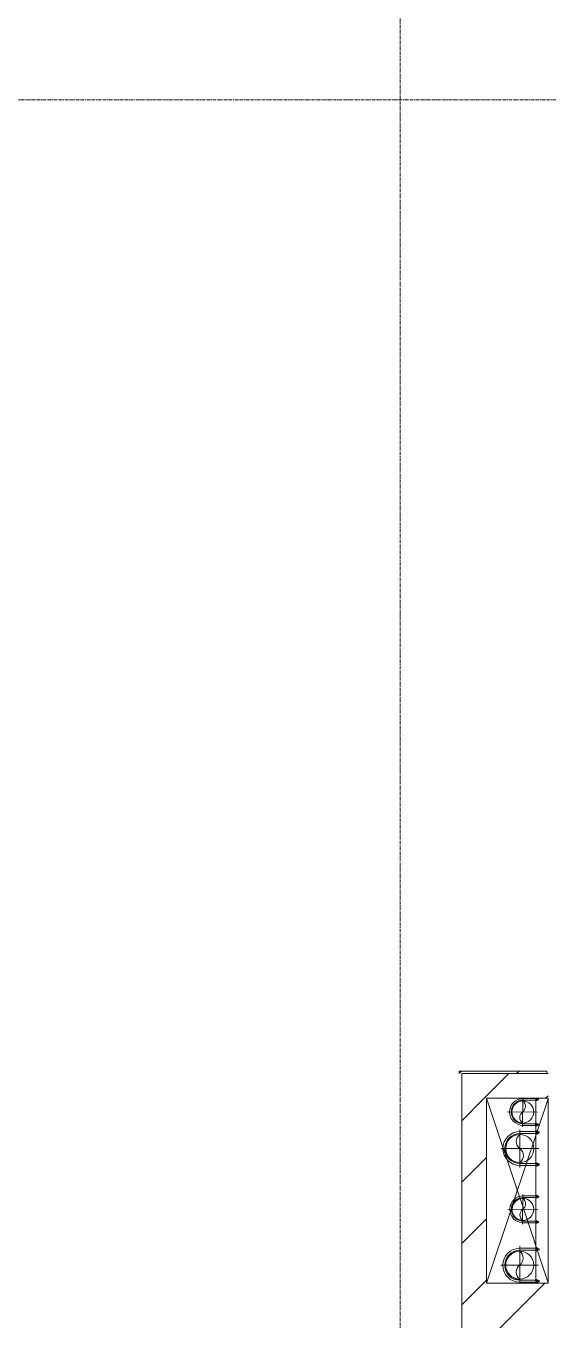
# Model space of a CAD drawing. Header units: millimetres. Extents: x -24439 to 198341, y -52871 to 149926.
# Drawn here: x 116735 to 118852, y 28587 to 33837 of the extents above; entities that cross this region are included whole.
import ezdxf

# ---------------------------------------------------------------- set-up
doc = ezdxf.new("R2010")
doc.units = ezdxf.units.MM
doc.linetypes.add('Grid Line', pattern=[22.225, 12.7, -3.175, 3.175, -3.175])
doc.linetypes.add('IMPORT-CENTER _3_', pattern=[10.16, 6.35, -1.27, 1.27, -1.27])
for name, color, linetype, lineweight in [('0-2', 9, 'Continuous', 9), ('A-CLNG', 13, 'Continuous', 9), ('A-CLNG-PATT', 13, 'Continuous', 9), ('A-FLOR', 192, 'Continuous', 9), ('A-WALL-3', 113, 'Continuous', 18), ('A-WALL-PATT-3', 111, 'Continuous', 9), ('G-IMPT', 8, 'Continuous', 9), ('G-IMPT-2', 8, 'IMPORT-CENTER _3_', 9), ('I-WALL-3', 2, 'Continuous', 18), ('M-EQPM', 50, 'Continuous', 9), ('S-GRID-1', 1, 'Grid Line', 9)]:
    doc.layers.add(name, color=color, linetype=linetype, lineweight=lineweight)
pattern_1 = [(45, (0, 0), (-124.4508, 124.4508), [])]

# ---------------------------------------------------------------- blocks, each defined once
blk = doc.blocks.new('TKTC_XREF_251221_MB TANG 1 - TKTC_XREF_260130_MB TANG 1_dwg_CUM U_DN100-V257-TKCS_MB ĐỊNH VỊ CAO ĐỘ THIẾT KẾ')
at = {"layer": 'G-IMPT'}
blk.add_hatch(color=256, dxfattribs=at).paths.add_polyline_path([(0, 61), (0, 57), (14.8, 55.1), (28.5, 49.4), (40.3, 40.3), (49.4, 28.5), (55.1, 14.8), (57, 0), (55.1, -14.8), (49.4, -28.5), (40.3, -40.3), (28.5, -49.4), (14.8, -55.1), (0, -57), (0, -61), (15.8, -58.9), (30.5, -52.8), (43.1, -43.1), (52.8, -30.5), (58.9, -15.8), (61, 0), (58.9, 15.8), (52.8, 30.5), (43.1, 43.1), (30.5, 52.8), (15.8, 58.9)])
for p, q in [((-79.1, 66.6), (-79.1, 63.4)), ((-76.6, 66.6), (-76.6, 63.4)), ((-74.6, 66.6), (-74.6, 63.4)), ((-72.7, 69.3), (-72.7, 60.7)), ((-66.9, 67.9), (-71.7, 67.9)), ((-65, 69), (0, 69)), ((-66.9, 62.1), (-71.7, 62.1)), ((-79.1, -63.4), (-79.1, -66.6)), ((-76.6, -63.4), (-76.6, -66.6)), ((-74.6, -63.4), (-74.6, -66.6)), ((-72.7, -60.7), (-72.7, -69.3)), ((-66.9, -62.1), (-71.7, -62.1)), ((-66.9, -67.9), (-71.7, -67.9)), ((-65, -69), (0, -69))]:
    blk.add_line(p, q, dxfattribs=at)
at = {"layer": 'G-IMPT', "flags": 128}
for points in [[(-72.7, 67.6), (-78.1, 67.6), (-78.1, 62.4), (-72.7, 62.4)], [(-71.7, 59.2), (-66.9, 59.2), (-66.9, 70.8), (-71.7, 70.8)], [(-66.9, 70.8), (-66.9, 72.7), (-65, 72.7), (-65, 57.3), (-66.9, 57.3), (-66.9, 59.2)], [(-65, 61), (0, 61), (0, 57)], [(-72.7, -62.4), (-78.1, -62.4), (-78.1, -67.6), (-72.7, -67.6)], [(-66.9, -70.6), (-66.9, -59.2), (-71.7, -59.2)], [(-66.9, -59.2), (-66.9, -57.3), (-65, -57.3), (-65, -70.6)], [(-65, -61), (0, -61), (0, -57)]]:
    blk.add_lwpolyline(points, dxfattribs=at)
at = {"layer": 'G-IMPT'}
for centre, radius, start, end in [((-78.1, 66.6), 0.96, 90, 180), ((-71.1, 69.3), 1.56, 112.61986, 247.38014), ((-67.9, 65), 4.8, 143.1301, 216.8699), ((0, 0), 69, 270, 90), ((-78.1, 63.4), 0.96, 180, 270), ((-71.1, 60.7), 1.56, 112.61986, 247.38014), ((0, 0), 61, 270, 90), ((0, 0), 57, 270, 90), ((-78.1, -63.4), 0.96, 90, 180), ((-71.1, -60.7), 1.56, 112.61986, 247.38014), ((-67.9, -65), 4.8, 143.1301, 216.8699), ((-78.1, -66.6), 0.96, 180, 270), ((-71.1, -69.3), 1.56, 112.61986, 247.38014)]:
    blk.add_arc(centre, radius, start, end, dxfattribs=at)
blk = doc.blocks.new('TKTC_XREF_251221_MB TANG 1 - TKTC_XREF_260130_MB TANG 1_dwg_$cc-V258-TKCS_MB ĐỊNH VỊ CAO ĐỘ THIẾT KẾ')
at = {"layer": 'G-IMPT'}
blk.add_circle((0, 0), 0.5, dxfattribs=at)
for centre, radius, start, end in [((0, 0), 0.5, 90, 270), ((0.188, 0.25), 0.313, 126.8699, 233.1301), ((-0.188, -0.25), 0.313, 306.8699, 53.1301)]:
    blk.add_arc(centre, radius, start, end, dxfattribs=at)
at = {"layer": 'G-IMPT-2'}
for p, q in [((0, -0.616), (0, 0.673)), ((-0.673, 0), (0.673, 0))]:
    blk.add_line(p, q, dxfattribs=at)
blk = doc.blocks.new('TKTC_XREF_251221_MB TANG 1 - TKTC_XREF_260130_MB TANG 1_dwg_$cc-4202114-TKCS_MB ĐỊNH VỊ CAO ĐỘ THIẾT KẾ')
at = {"layer": 'G-IMPT'}
blk.add_circle((0, 0), 0.5, dxfattribs=at)
for centre, radius, start, end in [((0, 0), 0.5, 90, 270), ((0.188, 0.25), 0.313, 126.8699, 233.1301), ((-0.188, -0.25), 0.313, 306.8699, 53.1301)]:
    blk.add_arc(centre, radius, start, end, dxfattribs=at)
at = {"layer": 'G-IMPT-2'}
for p, q in [((0, -0.673), (0, 0.673)), ((-0.673, 0), (0.673, 0))]:
    blk.add_line(p, q, dxfattribs=at)
blk = doc.blocks.new('TKTC_XREF_251221_MB TANG 1 - TKTC_XREF_260130_MB TANG 1_dwg_CUM U_DN100-4202115-TKCS_MB ĐỊNH VỊ CAO ĐỘ THIẾT KẾ')
at = {"layer": 'G-IMPT'}
blk.add_hatch(color=256, dxfattribs=at).paths.add_polyline_path([(0, -61), (0, -57), (14.8, -55.1), (28.5, -49.4), (40.3, -40.3), (49.4, -28.5), (55.1, -14.8), (57, 0), (55.1, 14.8), (49.4, 28.5), (40.3, 40.3), (28.5, 49.4), (14.8, 55.1), (0, 57), (0, 61), (15.8, 58.9), (35.4, 49), (43.1, 43.1), (52.8, 30.5), (58.9, 15.8), (61, 0), (58.9, -15.8), (52.8, -30.5), (43.1, -43.1), (30.5, -52.8), (15.8, -58.9)])
for p, q in [((-79.1, 66.6), (-79.1, 63.4)), ((-76.6, 66.6), (-76.6, 63.4)), ((-74.6, 66.6), (-74.6, 63.4)), ((-72.7, 69.3), (-72.7, 60.7)), ((-66.9, 67.9), (-71.7, 67.9)), ((-66.9, 62.1), (-71.7, 62.1)), ((-65, 69), (0, 69)), ((-79.1, -63.4), (-79.1, -66.6)), ((-76.6, -63.4), (-76.6, -66.6)), ((-74.6, -63.4), (-74.6, -66.6)), ((-72.7, -60.7), (-72.7, -69.3)), ((-66.9, -62.1), (-71.7, -62.1)), ((-66.9, -67.9), (-71.7, -67.9)), ((-65, -69), (0, -69))]:
    blk.add_line(p, q, dxfattribs=at)
at = {"layer": 'G-IMPT', "flags": 128}
for points in [[(-72.7, 67.6), (-78.1, 67.6), (-78.1, 62.4), (-72.7, 62.4)], [(-71.7, 59.2), (-66.9, 59.2), (-66.9, 70.8), (-71.7, 70.8)], [(-66.9, 70.8), (-66.9, 72.7), (-65, 72.7), (-65, 57.3), (-66.9, 57.3), (-66.9, 59.2)], [(-65, 61), (0, 61), (0, 57)], [(-72.7, -62.4), (-78.1, -62.4), (-78.1, -67.6), (-72.7, -67.6)], [(-71.7, -70.8), (-66.9, -70.8), (-66.9, -59.2), (-71.7, -59.2)], [(-66.9, -59.2), (-66.9, -57.3), (-65, -57.3), (-65, -72.7), (-66.9, -72.7), (-66.9, -70.8)], [(-65, -61), (0, -61), (0, -57)]]:
    blk.add_lwpolyline(points, dxfattribs=at)
at = {"layer": 'G-IMPT'}
for centre, radius, start, end in [((-78.1, 66.6), 0.96, 90, 180), ((-78.1, 63.4), 0.96, 180, 270), ((-71.1, 69.3), 1.56, 112.6199, 247.3801), ((-67.9, 65), 4.8, 143.1301, 216.8699), ((-71.1, 60.7), 1.56, 112.6199, 247.3801), ((0, 0), 69, 270, 90), ((0, 0), 61, 270, 90), ((0, 0), 57, 270, 90), ((-78.1, -63.4), 0.96, 90, 180), ((-78.1, -66.6), 0.96, 180, 270), ((-71.1, -60.7), 1.56, 112.6199, 247.3801), ((-67.9, -65), 4.8, 143.1301, 216.8699), ((-71.1, -69.3), 1.56, 112.6199, 247.3801)]:
    blk.add_arc(centre, radius, start, end, dxfattribs=at)
blk = doc.blocks.new('TKTC_XREF_251221_MB TANG 1 - TKTC_XREF_260130_MB TANG 1_dwg_CUM U_DN100-V259-TKCS_MB ĐỊNH VỊ CAO ĐỘ THIẾT KẾ')
at = {"layer": 'G-IMPT'}
blk.add_hatch(color=256, dxfattribs=at).paths.add_polyline_path([(0, -61), (0, -57), (14.8, -55.1), (28.5, -49.4), (40.3, -40.3), (49.4, -28.5), (55.1, -14.8), (57, 0), (55.1, 14.8), (49.4, 28.5), (40.3, 40.3), (28.5, 49.4), (14.8, 55.1), (0, 57), (0, 61), (15.8, 58.9), (30.5, 52.8), (43.1, 43.1), (52.8, 30.5), (58.9, 15.8), (61, 0), (58.9, -15.8), (52.8, -30.5), (43.1, -43.1), (30.5, -52.8), (15.8, -58.9)])
for p, q in [((-79.1, 66.6), (-79.1, 63.4)), ((-76.6, 66.6), (-76.6, 63.4)), ((-74.6, 66.6), (-74.6, 63.4)), ((-72.7, 69.3), (-72.7, 60.7)), ((-66.9, 67.9), (-71.7, 67.9)), ((-66.9, 62.1), (-71.7, 62.1)), ((-65, 69), (0, 69)), ((-79.1, -63.4), (-79.1, -66.6)), ((-76.6, -63.4), (-76.6, -66.6)), ((-74.6, -63.4), (-74.6, -66.6)), ((-72.7, -60.7), (-72.7, -69.3)), ((-66.9, -62.1), (-71.7, -62.1)), ((-66.9, -67.9), (-71.7, -67.9)), ((-66.9, -72.7), (-66.9, -70.8)), ((-65, -69), (0, -69))]:
    blk.add_line(p, q, dxfattribs=at)
at = {"layer": 'G-IMPT', "flags": 128}
for points in [[(-72.7, 67.6), (-78.1, 67.6), (-78.1, 62.4), (-72.7, 62.4)], [(-71.7, 59.2), (-66.9, 59.2), (-66.9, 70.8), (-71.7, 70.8)], [(-66.9, 70.8), (-66.9, 72.7), (-65, 72.7), (-65, 57.3), (-66.9, 57.3), (-66.9, 59.2)], [(-65, 61), (0, 61), (0, 57)], [(-72.7, -62.4), (-78.1, -62.4), (-78.1, -67.6), (-72.7, -67.6)], [(-71.7, -70.8), (-66.9, -70.8), (-66.9, -59.2), (-71.7, -59.2)], [(-66.9, -59.2), (-66.9, -57.3), (-65, -57.3), (-65, -72.6)], [(-65, -61), (0, -61), (0, -57)]]:
    blk.add_lwpolyline(points, dxfattribs=at)
at = {"layer": 'G-IMPT'}
for centre, radius, start, end in [((-78.1, 66.6), 0.96, 90, 180), ((-78.1, 63.4), 0.96, 180, 270), ((-71.1, 69.3), 1.56, 112.6199, 247.3801), ((-67.9, 65), 4.8, 143.1301, 216.8699), ((-71.1, 60.7), 1.56, 112.6199, 247.3801), ((0, 0), 69, 270, 90), ((0, 0), 61, 270, 90), ((0, 0), 57, 270, 90), ((-78.1, -63.4), 0.96, 90, 180), ((-78.1, -66.6), 0.96, 180, 270), ((-71.1, -60.7), 1.56, 112.6199, 247.3801), ((-67.9, -65), 4.8, 143.1301, 216.8699), ((-71.1, -69.3), 1.56, 112.6199, 247.3801)]:
    blk.add_arc(centre, radius, start, end, dxfattribs=at)
blk = doc.blocks.new('TKTC_XREF_251221_MB TANG 1 - TKTC_XREF_260130_MB TANG 1_dwg_$cc-V260-TKCS_MB ĐỊNH VỊ CAO ĐỘ THIẾT KẾ')
at = {"layer": 'G-IMPT'}
blk.add_circle((0, 0), 0.5, dxfattribs=at)
for centre, radius, start, end in [((0, 0), 0.5, 90, 270), ((0.188, 0.25), 0.313, 126.8699, 233.1301), ((-0.188, -0.25), 0.313, 306.8699, 53.1301)]:
    blk.add_arc(centre, radius, start, end, dxfattribs=at)
at = {"layer": 'G-IMPT-2'}
for p, q in [((0, -0.673), (0, 0.645)), ((-0.673, 0), (0.673, 0))]:
    blk.add_line(p, q, dxfattribs=at)
blk = doc.blocks.new('TKTC_XREF_251221_MB TANG 1 - TKTC_XREF_260130_MB TANG 1_dwg_CUM U_DN100-4202112-TKCS_MB ĐỊNH VỊ CAO ĐỘ THIẾT KẾ')
at = {"layer": 'G-IMPT'}
blk.add_hatch(color=256, dxfattribs=at).paths.add_polyline_path([(0, 61), (0, 57), (14.8, 55.1), (28.5, 49.4), (40.3, 40.3), (49.4, 28.5), (55.1, 14.8), (57, 0), (55.1, -14.8), (49.4, -28.5), (40.3, -40.3), (28.5, -49.4), (14.8, -55.1), (0, -57), (0, -61), (15.8, -58.9), (30.5, -52.8), (43.1, -43.1), (52.8, -30.5), (58.9, -15.8), (61, 0), (58.9, 15.8), (52.8, 30.5), (43.1, 43.1), (30.5, 52.8), (15.8, 58.9)])
for p, q in [((-79.1, 66.6), (-79.1, 63.4)), ((-76.6, 66.6), (-76.6, 63.4)), ((-74.6, 66.6), (-74.6, 63.4)), ((-72.7, 69.3), (-72.7, 60.7)), ((-66.9, 67.9), (-71.7, 67.9)), ((-65, 69), (0, 69)), ((-66.9, 62.1), (-71.7, 62.1)), ((-79.1, -63.4), (-79.1, -66.6)), ((-76.6, -63.4), (-76.6, -66.6)), ((-74.6, -63.4), (-74.6, -66.6)), ((-72.7, -60.7), (-72.7, -69.3)), ((-66.9, -62.1), (-71.7, -62.1)), ((-66.9, -67.9), (-71.7, -67.9)), ((-65, -69), (0, -69))]:
    blk.add_line(p, q, dxfattribs=at)
at = {"layer": 'G-IMPT', "flags": 128}
for points in [[(-72.7, 67.6), (-78.1, 67.6), (-78.1, 62.4), (-72.7, 62.4)], [(-71.7, 59.2), (-66.9, 59.2), (-66.9, 70.8), (-71.7, 70.8)], [(-66.9, 70.8), (-66.9, 72.7), (-65, 72.7), (-65, 57.3), (-66.9, 57.3), (-66.9, 59.2)], [(-65, 61), (0, 61), (0, 57)], [(-72.7, -62.4), (-78.1, -62.4), (-78.1, -67.6), (-72.7, -67.6)], [(-71.7, -70.8), (-66.9, -70.8), (-66.9, -59.2), (-71.7, -59.2)], [(-66.9, -59.2), (-66.9, -57.3), (-65, -57.3), (-65, -72.7), (-66.9, -72.7), (-66.9, -70.8)], [(-65, -61), (0, -61), (0, -57)]]:
    blk.add_lwpolyline(points, dxfattribs=at)
at = {"layer": 'G-IMPT'}
for centre, radius, start, end in [((-78.1, 66.6), 0.96, 90, 180), ((-71.1, 69.3), 1.56, 112.61986, 247.38014), ((-67.9, 65), 4.8, 143.1301, 216.8699), ((0, 0), 69, 270, 90), ((-78.1, 63.4), 0.96, 180, 270), ((-71.1, 60.7), 1.56, 112.61986, 247.38014), ((0, 0), 61, 270, 90), ((0, 0), 57, 270, 90), ((-78.1, -63.4), 0.96, 90, 180), ((-71.1, -60.7), 1.56, 112.61986, 247.38014), ((-67.9, -65), 4.8, 143.1301, 216.8699), ((-78.1, -66.6), 0.96, 180, 270), ((-71.1, -69.3), 1.56, 112.61986, 247.38014)]:
    blk.add_arc(centre, radius, start, end, dxfattribs=at)
blk = doc.blocks.new('TKTC_XREF_251221_MB TANG 1 - TKTC_XREF_260130_MB TANG 1_dwg_$cc-4202116-TKCS_MB ĐỊNH VỊ CAO ĐỘ THIẾT KẾ')
at = {"layer": 'G-IMPT'}
blk.add_circle((0, 0), 0.5, dxfattribs=at)
for centre, radius, start, end in [((0, 0), 0.5, 90, 270), ((0.188, 0.25), 0.313, 126.8699, 233.1301), ((-0.188, -0.25), 0.313, 306.8699, 53.1301)]:
    blk.add_arc(centre, radius, start, end, dxfattribs=at)
at = {"layer": 'G-IMPT-2'}
for p, q in [((0, -0.673), (0, 0.673)), ((-0.673, 0), (0.673, 0))]:
    blk.add_line(p, q, dxfattribs=at)
blk = doc.blocks.new('TKTC_XREF_251221_MB TANG 1 - TKTC_XREF_260130_MB TANG 1_dwg-4202109-TKCS_MB ĐỊNH VỊ CAO ĐỘ THIẾT KẾ')
at = {"layer": 'G-IMPT'}
for p, q in [((-84349, -371859.7), (-84349, -372609.7)), ((-84299.2, -372609.8), (-84299.2, -371859.7))]:
    blk.add_line(p, q, dxfattribs=at)
at = {"extrusion": (0, 0, -1)}
for name, p, xscale, yscale, zscale, rotation in [('TKTC_XREF_251221_MB TANG 1 - TKTC_XREF_260130_MB TANG 1_dwg_$cc-V258-TKCS_MB ĐỊNH VỊ CAO ĐỘ THIẾT KẾ', (84402.6, -371915.1), 90.00000000005107, 90.00000000005107, -90.00000000005109, 180.3740267799373), ('TKTC_XREF_251221_MB TANG 1 - TKTC_XREF_260130_MB TANG 1_dwg_CUM U_DN100-4202115-TKCS_MB ĐỊNH VỊ CAO ĐỘ THIẾT KẾ', (84413.8, -372063.5), 0.9974999999999965, 0.9974999999999965, -0.9974999999999965, 0.0009913385626578414), ('TKTC_XREF_251221_MB TANG 1 - TKTC_XREF_260130_MB TANG 1_dwg_$cc-4202116-TKCS_MB ĐỊNH VỊ CAO ĐỘ THIẾT KẾ', (84402, -372310.2), 90.00000000005107, 90.00000000005107, -90.00000000005109, 180.3740267799373), ('TKTC_XREF_251221_MB TANG 1 - TKTC_XREF_260130_MB TANG 1_dwg_$cc-V260-TKCS_MB ĐỊNH VỊ CAO ĐỘ THIẾT KẾ', (84414.3, -372536.4), 113.7150000000091, 113.7150000000091, -113.7150000000091, 179.9990086636432), ('TKTC_XREF_251221_MB TANG 1 - TKTC_XREF_260130_MB TANG 1_dwg_CUM U_DN100-V259-TKCS_MB ĐỊNH VỊ CAO ĐỘ THIẾT KẾ', (84414.3, -372537.3), 0.9975000000000005, 0.9975000000000005, -0.9975000000000005, 0.000991338195008684)]:
    blk.add_blockref(name, p, dxfattribs=dict(at, xscale=xscale, yscale=yscale, zscale=zscale, rotation=rotation))
for name, p, xscale, yscale, zscale, rotation in [('TKTC_XREF_251221_MB TANG 1 - TKTC_XREF_260130_MB TANG 1_dwg_CUM U_DN100-V257-TKCS_MB ĐỊNH VỊ CAO ĐỘ THIẾT KẾ', (-84400.7, -371915.1), 0.7894736842105242, 0.7894736842105242, 0.7894736842105242, 179.6259732184666), ('TKTC_XREF_251221_MB TANG 1 - TKTC_XREF_260130_MB TANG 1_dwg_$cc-4202114-TKCS_MB ĐỊNH VỊ CAO ĐỘ THIẾT KẾ', (-84413.8, -372063.5), 113.7150000000092, 113.7150000000092, 113.7150000000092, 359.9990086636432), ('TKTC_XREF_251221_MB TANG 1 - TKTC_XREF_260130_MB TANG 1_dwg_CUM U_DN100-4202112-TKCS_MB ĐỊNH VỊ CAO ĐỘ THIẾT KẾ', (-84400.1, -372310.2), 0.7894736842105242, 0.7894736842105242, 0.7894736842105242, 179.6259732184666)]:
    blk.add_blockref(name, p, dxfattribs=dict(xscale=xscale, yscale=yscale, zscale=zscale, rotation=rotation))
blk = doc.blocks.new('TKTC_XREF_251221_MB TANG 1 - TKTC_XREF_251221_MB TANG 1-2038492-TKCS_MB ĐỊNH VỊ CAO ĐỘ THIẾT KẾ')
blk.add_blockref('TKTC_XREF_251221_MB TANG 1 - TKTC_XREF_260130_MB TANG 1_dwg-4202109-TKCS_MB ĐỊNH VỊ CAO ĐỘ THIẾT KẾ', (169499.1, 384109.7))

msp = doc.modelspace()

# ---------------------------------------------------------------- hatches: boundary and pattern name
at = {"layer": 'A-CLNG-PATT'}
h = msp.add_hatch(dxfattribs=at)
h.set_pattern_fill('FP_10', color=256, style=0, pattern_type=2)
h.set_pattern_definition([(37.5, (0, 0), (-17.8824, 546.968), [7.376, -424.107, 7.376, -475.204, -461.289]), (37.5, (0, 0), (-17.8824, 546.968), [-914.063, 7.376, -453.913]), (7.5, (0, 0), (502.3874, 801.1234), [7.376, -225.398, 7.376, -381.526, -149.032]), (7.5, (0, 0), (502.3874, 801.1234), [-621.676, 7.376, -141.656]), (327.5, (-349.16, 0), (884.0133, 1.6066), [7.376, -134.559, 7.376, -503.591, -667.095]), (327.5, (-349.16, 0), (884.0133, 1.6066), [-652.902, 7.376, -659.719]), (317.5, (-349.16, 0), (853.3503, 249.1463), [7.376, -63.591, 7.376, -327.591, -383.225]), (317.5, (-349.16, 0), (853.3503, 249.1463), [-405.935, 7.376, -375.849])])
h.paths.add_polyline_path([(42402.6, 19718.9), (42402.6, 19718.9), (42402.6, 20145.8)])
h.paths.add_polyline_path([(118502.5, 19718.9), (118502.6, 19718.9), (118502.5, 20145.8)])
h.paths.add_polyline_path([(118602.6, 28736.9), (118602.7, 28737.2), (118602.6, 28737)])
h.paths.add_polyline_path([(80352.6, 32736.9), (80352.6, 33335.3), (79052.6, 33335.3), (79052.6, 32737.4), (80152.6, 32736.9)])
h.paths.add_polyline_path([(77527.6, 32737.4), (78852.6, 32737.4), (78852.6, 33335.3), (77527.6, 33335.3), (77527.6, 32807.9)])
h.paths.add_polyline_path([(104827.6, 43237.7), (104827.6, 43237.7), (104827.6, 43436.9)])
at = {"layer": 'A-WALL-PATT-3'}
h = msp.add_hatch(dxfattribs=at)
h.set_pattern_fill('FP_8', color=256, style=0, pattern_type=2)
h.set_pattern_definition([(45, (0, 0), (-116.67262, 116.67262), [])])
h.paths.add_polyline_path([(118492.5, 29586.9), (118847.5, 29586.9), (118847.5, 29596.9), (118492.5, 29596.9)])
h = msp.add_hatch(dxfattribs=at)
h.set_pattern_fill('FP_1', color=256, style=0, pattern_type=2)
h.set_pattern_definition(pattern_1)
h.paths.add_polyline_path([(118602.6, 29486.9), (118852.6, 29486.9), (118852.6, 29586.9), (118502.6, 29586.9), (118502.6, 29486.9), (118531.1, 29486.9)])
h = msp.add_hatch(dxfattribs=at)
h.set_pattern_fill('FP_1', color=256, style=0, pattern_type=2)
h.set_pattern_definition(pattern_1)
h.paths.add_polyline_path([(118502.6, 28736.9), (118602.6, 28736.9), (118602.6, 29486.9), (118502.6, 29486.9), (118502.6, 29022)])
h = msp.add_hatch(dxfattribs=at)
h.set_pattern_fill('FP_1', color=256, style=0, pattern_type=2)
h.set_pattern_definition(pattern_1)
h.paths.add_polyline_path([(118531.1, 28536.9), (119052.6, 28536.9), (119052.6, 28736.9), (118502.6, 28736.9), (118502.6, 28536.9)])

# ---------------------------------------------------------------- linework, layer by layer
at = {"layer": '0-2'}
for p, q in [((118737.8, 29082.4), (118602.7, 29486.9)), ((118711.5, 29062.7), (118852.6, 29485.2)), ((118602.7, 28736.9), (118703.8, 29039.8)), ((118703.8, 29039.8), (118710.7, 29060.4)), ((118738.7, 29079.8), (118737.8, 29082.4)), ((118852.6, 28738.6), (118738.7, 29079.8))]:
    msp.add_line(p, q, dxfattribs=at)
at = {"layer": 'A-CLNG'}
msp.add_line((118602.7, 28736.9), (118602.7, 29486.9), dxfattribs=at)
at = {"layer": 'A-FLOR'}
msp.add_line((118502.5, 25636.9), (118502.5, 29586.9), dxfattribs=at)
at = {"layer": 'A-WALL-3'}
for p, q in [((118502.6, 29586.9), (118502.6, 25636.9)), ((118852.6, 29586.9), (118847.5, 29586.9)), ((118602.6, 29486.9), (118852.6, 29486.9)), ((118602.6, 28736.9), (118602.6, 29486.9)), ((118852.6, 28736.9), (118602.6, 28736.9))]:
    msp.add_line(p, q, dxfattribs=at)
at = {"layer": 'I-WALL-3'}
for p, q in [((118847.5, 29596.9), (118492.5, 29596.9)), ((118492.5, 29596.9), (118492.5, 29586.9)), ((118502.5, 29586.9), (118847.5, 29586.9)), ((118847.5, 29586.9), (118847.5, 29596.9))]:
    msp.add_line(p, q, dxfattribs=at)
at = {"layer": 'S-GRID-1'}
for p, q in [((118252.6, 20960.6), (118252.6, 80482.7)), ((131551.8, 33536.9), (29351.8, 33536.9))]:
    msp.add_line(p, q, dxfattribs=at)

# ---------------------------------------------------------------- block references
at = {"layer": 'M-EQPM'}
msp.add_blockref('TKTC_XREF_251221_MB TANG 1 - TKTC_XREF_251221_MB TANG 1-2038492-TKCS_MB ĐỊNH VỊ CAO ĐỘ THIẾT KẾ', (33652.6, 17236.9), dxfattribs=at)

doc.saveas('drawing.dxf')
